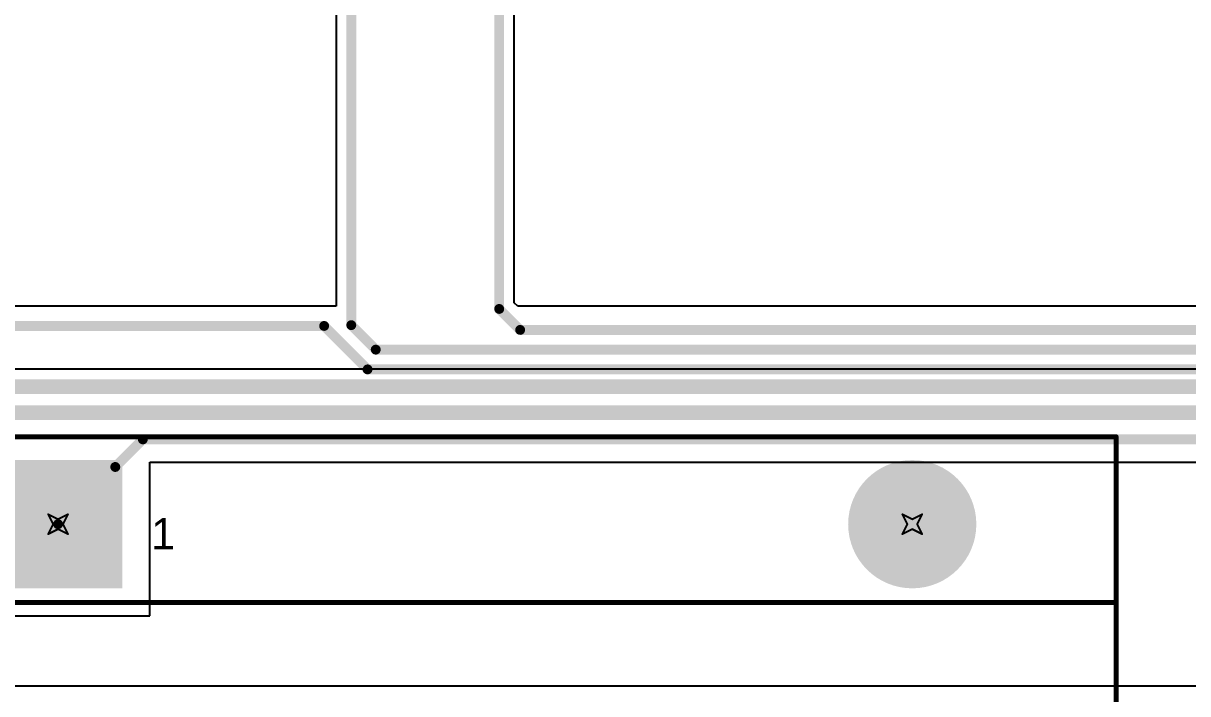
# Model space of a CAD drawing. Header units: inches. Extents: x 0 to 212, y 0 to 208.
# Drawn here: x 1.899 to 3.08, y 2.032 to 2.712 of the extents above; entities that cross this region are included whole.
import ezdxf

# ---------------------------------------------------------------- set-up
doc = ezdxf.new("R2010")
doc.units = ezdxf.units.IN
doc.header["$MEASUREMENT"] = 0
for name, color, linetype in [('Bottom Layer', 5, 'Continuous'), ('Bottom Solder', 6, 'Continuous'), ('Drill Drawing', 1, 'Continuous'), ('Multi-Layer', 9, 'Continuous'), ('Pad Holes', 156, 'Continuous'), ('Top Layer', 1, 'Continuous'), ('Top Overlay', 2, 'Continuous'), ('Top Solder', 216, 'Continuous')]:
    doc.layers.add(name, color=color, linetype=linetype)
doc.styles.add('Arial', font='', dxfattribs={"height": 0.2})
doc.styles.get('Arial').set_extended_font_data('Arial')

# ---------------------------------------------------------------- blocks, each defined once
blk = doc.blocks.new('G4A_1A_PE_DC24_95')
at = {"layer": 'Bottom Layer'}
blk.add_hatch(color=5, dxfattribs=at).paths.add_polyline_path([(-0.40944835, 0.17323225), (-0.53543265, 0.17323225), (-0.53543265, 0.29921655), (-0.40944835, 0.29921655)])
h = blk.add_hatch(color=5, dxfattribs=at)
edge = h.paths.add_edge_path()
edge.add_arc((0.3936995, 0.2362244), 0.0629921, 0, 360)
at = {"layer": 'Bottom Solder'}
blk.add_hatch(color=6, dxfattribs=at).paths.add_polyline_path([(-0.40744835, 0.17123225), (-0.53743265, 0.17123225), (-0.53743265, 0.30121655), (-0.40744835, 0.30121655)])
h = blk.add_hatch(color=6, dxfattribs=at)
edge = h.paths.add_edge_path()
edge.add_arc((0.3936995, 0.2362244), 0.0649921, 0, 360)
at = {"layer": 'Multi-Layer'}
blk.add_hatch(color=9, dxfattribs=at).paths.add_polyline_path([(-0.40944835, 0.17323225), (-0.53543265, 0.17323225), (-0.53543265, 0.29921655), (-0.40944835, 0.29921655)])
h = blk.add_hatch(color=9, dxfattribs=at)
edge = h.paths.add_edge_path()
edge.add_arc((0.3936995, 0.2362244), 0.0629921, 0, 360)
at = {"layer": 'Pad Holes'}
h = blk.add_hatch(color=7, dxfattribs=at)
edge = h.paths.add_edge_path()
edge.add_arc((-0.4724385, 0.2362194), 0.035433, 0, 360)
h = blk.add_hatch(color=7, dxfattribs=at)
edge = h.paths.add_edge_path()
edge.add_arc((0.3936985, 0.2362194), 0.035433, 0, 360)
at = {"layer": 'Top Layer'}
blk.add_hatch(color=1, dxfattribs=at).paths.add_polyline_path([(-0.40944835, 0.17323225), (-0.53543265, 0.17323225), (-0.53543265, 0.29921655), (-0.40944835, 0.29921655)])
h = blk.add_hatch(color=1, dxfattribs=at)
edge = h.paths.add_edge_path()
edge.add_arc((0.3936995, 0.2362244), 0.0629921, 0, 360)
at = {"layer": 'Top Solder'}
blk.add_hatch(color=216, dxfattribs=at).paths.add_polyline_path([(-0.40744835, 0.17123225), (-0.53743265, 0.17123225), (-0.53743265, 0.30121655), (-0.40744835, 0.30121655)])
h = blk.add_hatch(color=216, dxfattribs=at)
edge = h.paths.add_edge_path()
edge.add_arc((0.3936995, 0.2362244), 0.0649921, 0, 360)
at = {"layer": 'Top Overlay'}
for points in [[(-0.6004005, 0.3248124, 0.005, 0.005, 0), (0.6003855, 0.3248124, 0.005, 0.005, 0)], [(0.6003855, -0.2170276, 0.005, 0.005, 0), (0.6003855, 0.3248124, 0.005, 0.005, 0)], [(-0.6003595, 0.1568944, 0.005, 0.005, 0), (0.6003855, 0.1568944, 0.005, 0.005, 0)]]:
    blk.add_lwpolyline(points, format="xyseb", dxfattribs=at)
for points in [[(0.5991355, 0.3248124, 0.0025, 0.0025, 1), (0.6016355, 0.3248124, 0.0025, 0.0025, 1)], [(0.5991355, 0.3248124, 0.0025, 0.0025, 1), (0.6016355, 0.3248124, 0.0025, 0.0025, 1)], [(0.5991355, 0.1568944, 0.0025, 0.0025, 1), (0.6016355, 0.1568944, 0.0025, 0.0025, 1)]]:
    blk.add_lwpolyline(points, format="xyseb", close=True, dxfattribs=at)
at = {"layer": 'Top Overlay', "style": 'Arial'}
blk.add_text('1', height=0.0314961, rotation=360, dxfattribs=at).set_placement((-0.3781258, 0.2108741))

msp = doc.modelspace()

# ---------------------------------------------------------------- linework, layer by layer
at = {"layer": 'Bottom Layer'}
for p, q in [((3.1011623, 2.3611935), (1.1087497, 2.3611935)), ((2.0272086, 2.1110838), (2.0272086, 2.2670632)), ((2.0272086, 2.2670632), (3.4349373, 2.2670632)), ((1.8412244, 2.1110838), (2.0272086, 2.1110838)), ((7.585, 2.04), (-0.12, 2.04))]:
    msp.add_line(p, q, dxfattribs=at)
for points in [[(1.0957471, 2.3433507, 0.015, 0.015, 0), (3.1011623, 2.3433507, 0.015, 0.015, 0)], [(1.0196413, 2.3170397, 0.015, 0.015, 0), (3.5265524, 2.3170397, 0.015, 0.015, 0)], [(1.8502655, 2.2880269, 0.015, 0.015, 0), (1.9342185, 2.2040739, 0.015, 0.015, 0)], [(1.9342185, 2.2040709, 0.015, 0.015, 0), (1.9342185, 2.2040739, 0.015, 0.015, 0)]]:
    msp.add_lwpolyline(points, format="xyseb", dxfattribs=at)
for points in [[(1.9304685, 2.2040739, 0.0075, 0.0075, 1), (1.9379685, 2.2040739, 0.0075, 0.0075, 1)], [(1.9304685, 2.2040739, 0.0075, 0.0075, 1), (1.9379685, 2.2040739, 0.0075, 0.0075, 1)], [(1.9304685, 2.2040709, 0.0075, 0.0075, 1), (1.9379685, 2.2040709, 0.0075, 0.0075, 1)]]:
    msp.add_lwpolyline(points, format="xyseb", close=True, dxfattribs=at)
at = {"layer": 'Drill Drawing'}
for points in [[(1.9242185, 2.2140709, 0.002, 0.002, 0), (1.9342185, 2.2090709, 0.002, 0.002, 0)], [(1.9242185, 2.2140709, 0.002, 0.002, 0), (1.9292185, 2.2040709, 0.002, 0.002, 0)], [(1.9342185, 2.2090709, 0.002, 0.002, 0), (1.9442185, 2.2140709, 0.002, 0.002, 0)], [(1.9392185, 2.2040709, 0.002, 0.002, 0), (1.9442185, 2.2140709, 0.002, 0.002, 0)], [(2.7903555, 2.2140709, 0.002, 0.002, 0), (2.8003555, 2.2090709, 0.002, 0.002, 0)], [(2.7903555, 2.2140709, 0.002, 0.002, 0), (2.7953555, 2.2040709, 0.002, 0.002, 0)], [(2.8003555, 2.2090709, 0.002, 0.002, 0), (2.8103555, 2.2140709, 0.002, 0.002, 0)], [(2.8053555, 2.2040709, 0.002, 0.002, 0), (2.8103555, 2.2140709, 0.002, 0.002, 0)], [(1.9242185, 2.1940709, 0.002, 0.002, 0), (1.9292185, 2.2040709, 0.002, 0.002, 0)], [(1.9242185, 2.1940709, 0.002, 0.002, 0), (1.9342185, 2.1990709, 0.002, 0.002, 0)], [(1.9342185, 2.1990709, 0.002, 0.002, 0), (1.9442185, 2.1940709, 0.002, 0.002, 0)], [(1.9392185, 2.2040709, 0.002, 0.002, 0), (1.9442185, 2.1940709, 0.002, 0.002, 0)], [(2.7903555, 2.1940709, 0.002, 0.002, 0), (2.7953555, 2.2040709, 0.002, 0.002, 0)], [(2.7903555, 2.1940709, 0.002, 0.002, 0), (2.8003555, 2.1990709, 0.002, 0.002, 0)], [(2.8003555, 2.1990709, 0.002, 0.002, 0), (2.8103555, 2.1940709, 0.002, 0.002, 0)], [(2.8053555, 2.2040709, 0.002, 0.002, 0), (2.8103555, 2.1940709, 0.002, 0.002, 0)]]:
    msp.add_lwpolyline(points, format="xyseb", dxfattribs=at)
for points in [[(1.9237185, 2.2140709, 0.001, 0.001, 1), (1.9247185, 2.2140709, 0.001, 0.001, 1)], [(1.9237185, 2.2140709, 0.001, 0.001, 1), (1.9247185, 2.2140709, 0.001, 0.001, 1)], [(1.9337185, 2.2090709, 0.001, 0.001, 1), (1.9347185, 2.2090709, 0.001, 0.001, 1)], [(1.9337185, 2.2090709, 0.001, 0.001, 1), (1.9347185, 2.2090709, 0.001, 0.001, 1)], [(1.9437185, 2.2140709, 0.001, 0.001, 1), (1.9447185, 2.2140709, 0.001, 0.001, 1)], [(1.9437185, 2.2140709, 0.001, 0.001, 1), (1.9447185, 2.2140709, 0.001, 0.001, 1)], [(2.7898555, 2.2140709, 0.001, 0.001, 1), (2.7908555, 2.2140709, 0.001, 0.001, 1)], [(2.7898555, 2.2140709, 0.001, 0.001, 1), (2.7908555, 2.2140709, 0.001, 0.001, 1)], [(2.7998555, 2.2090709, 0.001, 0.001, 1), (2.8008555, 2.2090709, 0.001, 0.001, 1)], [(2.7998555, 2.2090709, 0.001, 0.001, 1), (2.8008555, 2.2090709, 0.001, 0.001, 1)], [(2.8098555, 2.2140709, 0.001, 0.001, 1), (2.8108555, 2.2140709, 0.001, 0.001, 1)], [(2.8098555, 2.2140709, 0.001, 0.001, 1), (2.8108555, 2.2140709, 0.001, 0.001, 1)], [(1.9287185, 2.2040709, 0.001, 0.001, 1), (1.9297185, 2.2040709, 0.001, 0.001, 1)], [(1.9287185, 2.2040709, 0.001, 0.001, 1), (1.9297185, 2.2040709, 0.001, 0.001, 1)], [(1.9337185, 2.1990709, 0.001, 0.001, 1), (1.9347185, 2.1990709, 0.001, 0.001, 1)], [(1.9337185, 2.1990709, 0.001, 0.001, 1), (1.9347185, 2.1990709, 0.001, 0.001, 1)], [(1.9387185, 2.2040709, 0.001, 0.001, 1), (1.9397185, 2.2040709, 0.001, 0.001, 1)], [(1.9387185, 2.2040709, 0.001, 0.001, 1), (1.9397185, 2.2040709, 0.001, 0.001, 1)], [(2.7948555, 2.2040709, 0.001, 0.001, 1), (2.7958555, 2.2040709, 0.001, 0.001, 1)], [(2.7948555, 2.2040709, 0.001, 0.001, 1), (2.7958555, 2.2040709, 0.001, 0.001, 1)], [(2.7998555, 2.1990709, 0.001, 0.001, 1), (2.8008555, 2.1990709, 0.001, 0.001, 1)], [(2.7998555, 2.1990709, 0.001, 0.001, 1), (2.8008555, 2.1990709, 0.001, 0.001, 1)], [(2.8048555, 2.2040709, 0.001, 0.001, 1), (2.8058555, 2.2040709, 0.001, 0.001, 1)], [(2.8048555, 2.2040709, 0.001, 0.001, 1), (2.8058555, 2.2040709, 0.001, 0.001, 1)], [(1.9237185, 2.1940709, 0.001, 0.001, 1), (1.9247185, 2.1940709, 0.001, 0.001, 1)], [(1.9237185, 2.1940709, 0.001, 0.001, 1), (1.9247185, 2.1940709, 0.001, 0.001, 1)], [(1.9437185, 2.1940709, 0.001, 0.001, 1), (1.9447185, 2.1940709, 0.001, 0.001, 1)], [(1.9437185, 2.1940709, 0.001, 0.001, 1), (1.9447185, 2.1940709, 0.001, 0.001, 1)], [(2.7898555, 2.1940709, 0.001, 0.001, 1), (2.7908555, 2.1940709, 0.001, 0.001, 1)], [(2.7898555, 2.1940709, 0.001, 0.001, 1), (2.7908555, 2.1940709, 0.001, 0.001, 1)], [(2.8098555, 2.1940709, 0.001, 0.001, 1), (2.8108555, 2.1940709, 0.001, 0.001, 1)], [(2.8098555, 2.1940709, 0.001, 0.001, 1), (2.8108555, 2.1940709, 0.001, 0.001, 1)]]:
    msp.add_lwpolyline(points, format="xyseb", close=True, dxfattribs=at)
at = {"layer": 'Top Layer'}
for p, q in [((2.216207, 2.7455147), (2.216207, 2.425)), ((2.3967948, 2.4285494), (2.3967948, 2.7455148)), ((2.216207, 2.425), (-0.1275897, 2.425)), ((2.4003442, 2.425), (2.3967948, 2.4285494)), ((3.632406, 2.425), (2.4003442, 2.425))]:
    msp.add_line(p, q, dxfattribs=at)
for points in [[(2.2315009, 2.4057825, 0.01, 0.01, 0), (2.2315009, 2.9679981, 0.01, 0.01, 0)], [(2.3815009, 2.4222145, 0.01, 0.01, 0), (2.3815009, 2.967998, 0.01, 0.01, 0)], [(2.3815009, 2.4222145, 0.01, 0.01, 0), (2.4027597, 2.4009557, 0.01, 0.01, 0)], [(0.3650317, 2.405, 0.01, 0.01, 0), (2.2039992, 2.405, 0.01, 0.01, 0)], [(2.2039992, 2.405, 0.01, 0.01, 0), (2.2480435, 2.3609557, 0.01, 0.01, 0)], [(2.2315009, 2.4057825, 0.01, 0.01, 0), (2.2563277, 2.3809557, 0.01, 0.01, 0)], [(2.4027597, 2.4009557, 0.01, 0.01, 0), (4.2790472, 2.4009557, 0.01, 0.01, 0)], [(2.2563277, 2.3809557, 0.01, 0.01, 0), (4.3181616, 2.3809557, 0.01, 0.01, 0)], [(2.2480435, 2.3609557, 0.01, 0.01, 0), (5.0497344, 2.3609557, 0.01, 0.01, 0)], [(1.9922157, 2.2620681, 0.01, 0.01, 0), (2.0201937, 2.2900461, 0.01, 0.01, 0)], [(2.0201937, 2.2900461, 0.01, 0.01, 0), (5.084452, 2.2900461, 0.01, 0.01, 0)], [(1.9342185, 2.2040779, 0.01, 0.01, 0), (1.9922087, 2.2620681, 0.01, 0.01, 0)], [(1.9922087, 2.2620681, 0.01, 0.01, 0), (1.9922157, 2.2620681, 0.01, 0.01, 0)], [(1.9342185, 2.2040709, 0.01, 0.01, 0), (1.9342185, 2.2040779, 0.01, 0.01, 0)]]:
    msp.add_lwpolyline(points, format="xyseb", dxfattribs=at)
for points in [[(2.3790009, 2.4222145, 0.005, 0.005, 1), (2.3840009, 2.4222145, 0.005, 0.005, 1)], [(2.3790009, 2.4222145, 0.005, 0.005, 1), (2.3840009, 2.4222145, 0.005, 0.005, 1)], [(2.2014992, 2.405, 0.005, 0.005, 1), (2.2064992, 2.405, 0.005, 0.005, 1)], [(2.2014992, 2.405, 0.005, 0.005, 1), (2.2064992, 2.405, 0.005, 0.005, 1)], [(2.2290009, 2.4057825, 0.005, 0.005, 1), (2.2340009, 2.4057825, 0.005, 0.005, 1)], [(2.2290009, 2.4057825, 0.005, 0.005, 1), (2.2340009, 2.4057825, 0.005, 0.005, 1)], [(2.4002597, 2.4009557, 0.005, 0.005, 1), (2.4052597, 2.4009557, 0.005, 0.005, 1)], [(2.4002597, 2.4009557, 0.005, 0.005, 1), (2.4052597, 2.4009557, 0.005, 0.005, 1)], [(2.2538277, 2.3809557, 0.005, 0.005, 1), (2.2588277, 2.3809557, 0.005, 0.005, 1)], [(2.2538277, 2.3809557, 0.005, 0.005, 1), (2.2588277, 2.3809557, 0.005, 0.005, 1)], [(2.2455435, 2.3609557, 0.005, 0.005, 1), (2.2505435, 2.3609557, 0.005, 0.005, 1)], [(2.2455435, 2.3609557, 0.005, 0.005, 1), (2.2505435, 2.3609557, 0.005, 0.005, 1)], [(2.0176937, 2.2900461, 0.005, 0.005, 1), (2.0226937, 2.2900461, 0.005, 0.005, 1)], [(2.0176937, 2.2900461, 0.005, 0.005, 1), (2.0226937, 2.2900461, 0.005, 0.005, 1)], [(1.9897087, 2.2620681, 0.005, 0.005, 1), (1.9947087, 2.2620681, 0.005, 0.005, 1)], [(1.9897087, 2.2620681, 0.005, 0.005, 1), (1.9947087, 2.2620681, 0.005, 0.005, 1)], [(1.9897157, 2.2620681, 0.005, 0.005, 1), (1.9947157, 2.2620681, 0.005, 0.005, 1)], [(1.9897157, 2.2620681, 0.005, 0.005, 1), (1.9947157, 2.2620681, 0.005, 0.005, 1)], [(1.9317185, 2.2040779, 0.005, 0.005, 1), (1.9367185, 2.2040779, 0.005, 0.005, 1)], [(1.9317185, 2.2040779, 0.005, 0.005, 1), (1.9367185, 2.2040779, 0.005, 0.005, 1)], [(1.9317185, 2.2040709, 0.005, 0.005, 1), (1.9367185, 2.2040709, 0.005, 0.005, 1)]]:
    msp.add_lwpolyline(points, format="xyseb", close=True, dxfattribs=at)

# ---------------------------------------------------------------- block references
msp.add_blockref('G4A_1A_PE_DC24_95', (2.406657, 1.9678515))

doc.saveas('drawing.dxf')
